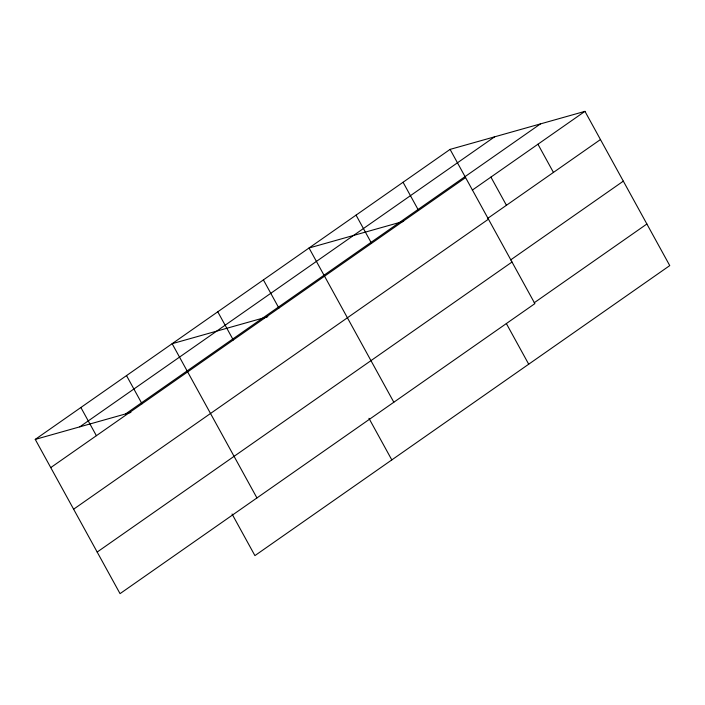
<?xml version="1.0" encoding="UTF-8"?>
<svg xmlns="http://www.w3.org/2000/svg" width="705" height="705" viewBox="0 0 705 705"><rect width="100%" height="100%" fill="white"/><g stroke="black" fill="none" stroke-linecap="round" stroke-linejoin="round"><path stroke-width="1.06" d="M450.081 149.389L534.875 303.626L120.044 593.645L35.25 439.4L450.081 149.389L584.956 111.355L669.75 265.6L254.919 555.611L232.051 514.015M79.762 426.851L494.593 136.84M125.613 413.923L540.444 123.913M50.751 467.6L465.582 177.59M472.297 190.121L584.956 111.355M487.798 218.312L600.457 139.555M73.62 509.195L488.45 219.176M510.667 259.907L623.326 181.15M97.175 552.05L512.006 262.031M534.223 302.762L646.882 224.005M403.648 221.317L309.037 247.993L393.831 402.229M267.812 316.721L172.143 343.696L256.937 497.933M35.25 439.4L130.918 412.425M537.941 144.225L553.443 172.425M490.927 177.096L506.428 205.287M506.357 323.551L528.706 364.203M403.066 182.26L418.567 210.451M356.051 215.122L371.553 243.322M368.944 418.312L391.813 459.907M263.406 279.894L278.907 308.094M217.774 311.795L233.276 339.995M126.512 375.598L142.013 403.798M80.881 407.499L96.382 435.699"/></g></svg>
